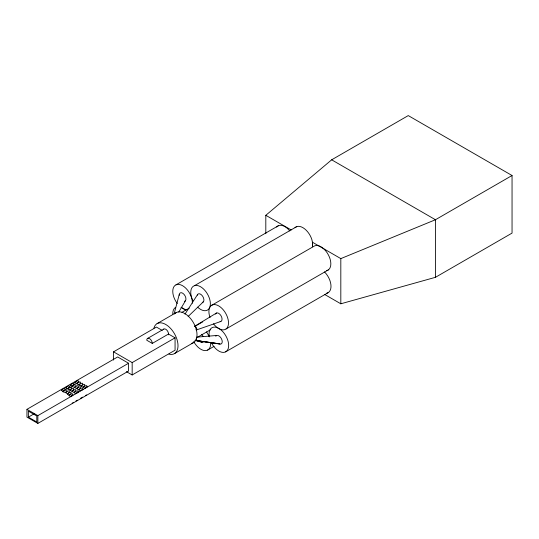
<?xml version="1.0" encoding="UTF-8"?>
<svg xmlns="http://www.w3.org/2000/svg" width="539" height="539" viewBox="0 0 539 539"><rect width="100%" height="100%" fill="white"/><g stroke="black" fill="none" stroke-linecap="round" stroke-linejoin="round"><path stroke-width="0.81" d="M174.164 313.711L179.278 294.361M178.759 312.094L185.598 300.506M184.965 314.176L197.638 294.435M188.138 316.481L203.479 301.699M265.808 233.71L265.808 215.304L331.66 159.813L408.259 115.589L512.05 175.512L512.05 233.097L435.451 277.315L340.816 303.794L324.795 294.543M196.014 329.841C197.874 329.902 196.142 326.506 194.902 326.263M73.176 402.64L73.58 402.316M82.588 397.115L81.699 397.735M77.064 400.45L77.528 400.147M86.536 394.946L85.539 395.525M194.667 326.284L216.523 312.997M175.99 284.848L278.326 225.767M194.438 285.69L296.773 226.609M157.092 323.622L176.085 312.66M113.547 360.086L113.547 351.832L156.445 327.065L162.266 330.434M181.966 312.33L189.223 308.14M147.565 338.445L163.802 329.066M26.95 409.33L117.67 356.953L128.578 363.246L128.578 371.034L37.858 423.411L26.95 417.112L26.95 409.33L37.858 415.63L128.578 363.246M62.349 391.509L65.239 389.845M66.688 389.01L70.299 386.921M71.748 386.086L74.638 384.415M76.08 383.579L78.977 381.915M211.308 305.519L313.644 246.438A13.866 8.004 60 0 1 328.386 254.893A13.866 8.004 60 0 1 326.513 270.693M152.274 343.41A3.901 2.25 60 0 0 149.519 338.633A3.901 2.25 60 0 0 146.756 340.23L152.274 343.41L168.512 334.039L175.067 337.818L175.067 350.202L132.17 374.969L126.443 371.661M28.372 417.139L36.8 422.003L36.8 415.993L28.372 411.129L28.372 417.139L34.159 413.804M70.777 396.374L72.947 395.127M75.116 393.874L78.728 391.786M80.176 390.95L83.067 389.279M84.508 388.451L87.406 386.78M113.547 351.832L132.17 362.585L175.067 337.818M194.788 326.432L202.772 321.83M197.692 337.138L210.756 329.598M174.42 353.645L193.42 342.676M226.097 328.931L328.426 269.85M207.569 350.107L214.098 346.334M512.05 175.512L435.451 219.737L340.816 258.605L312.404 242.206L312.404 246.835L312.586 242.88L311.879 239.633A13.866 8.004 60 0 0 295.001 227.714M225.592 351.873L327.928 292.792M72.152 403.199L72.691 402.936M75.972 400.935L76.531 400.72M80.601 398.2L81.16 397.998M196.54 329.922L220.882 321.453M196.674 337.158L216.947 335.447A4.763 2.749 60 0 1 222.041 340.271A4.763 2.749 60 0 1 219.144 343.788L195.226 340.405L219.144 343.788M220 344.071L195.522 340.446L196.236 339.941L196.297 338.404M195.024 340.372L201.99 342.292M331.66 159.813L435.451 219.737L435.451 277.315M265.808 215.304L291.195 229.958M340.816 258.605L340.816 303.794M132.17 362.585L132.17 374.969M37.858 415.63L37.858 423.411M163.364 329.477A3.901 2.25 60 0 1 166.807 330.111A3.901 2.25 60 0 1 168.417 334.807M174.562 313.927A17.336 10.005 60 0 1 193.42 322.666A17.336 10.005 60 0 1 191.561 343.363M153.918 328.136A17.336 10.005 60 0 1 174.42 333.634A17.336 10.005 60 0 1 168.929 354.136M192.901 300.715A13.866 8.004 60 0 1 197.227 285.495A13.866 8.004 60 0 1 210.365 303.504A13.866 8.004 60 0 1 197.591 307.142M197.308 295.183A4.763 2.749 60 0 1 202.61 296.167A4.763 2.749 60 0 1 202.246 302.413M324.498 271.912A13.866 8.004 60 0 1 330.939 284.942A13.866 8.004 60 0 1 326.587 293.236M209.327 336.855A13.866 8.004 60 0 1 220.006 329.167A13.866 8.004 60 0 1 227.626 349.892A13.866 8.004 60 0 1 211.733 343.404M215.816 336.329A4.763 2.749 60 0 1 216.294 335.75M210.621 342.494A13.866 8.004 60 0 1 204.914 350.619A13.866 8.004 60 0 1 193.71 341.585M206.471 331.916A13.866 8.004 60 0 1 208.984 336.309M203.91 341.403A4.763 2.749 60 0 1 200.252 341.443M201.478 334.503A4.763 2.749 60 0 1 203.055 336.275M210.042 317.532A13.866 8.004 60 0 1 217.345 305.229A13.866 8.004 60 0 1 228.293 325.125A13.866 8.004 60 0 1 213.498 323.818M215.526 314.082A4.763 2.749 60 0 1 220.963 315.652A4.763 2.749 60 0 1 220.141 321.574M172.763 314.008A13.866 8.004 60 0 1 175.458 307.479M181.043 307.324A13.866 8.004 60 0 1 185.847 310.612M187.067 309.689A13.866 8.004 60 0 1 182.108 308.072M177.27 303.491A13.866 8.004 60 0 1 178.092 284.376A13.866 8.004 60 0 1 192.376 303.235M276.669 227.067A13.866 8.004 60 0 1 289.787 230.941M179.218 295.338A4.763 2.749 60 0 1 184.082 294.415A4.763 2.749 60 0 1 184.446 301.355M78.788 389.993C83.66 392.453 84.232 384.543 78.788 389.993M63.056 391.792C67.752 394.38 68.655 386.369 63.056 391.792M72.064 386.598C76.76 389.178 77.663 381.167 72.064 386.598M61.291 390.276C64.532 393.706 67.921 385.041 61.291 390.276M65.745 387.709C68.985 391.132 72.374 382.468 65.745 387.709M65.59 392.621C68.837 396.044 72.226 387.379 65.59 392.621M67.813 388.909C71.06 392.331 74.449 383.667 67.813 388.909M70.299 385.075C73.54 388.504 76.929 379.84 70.299 385.075M67.314 394.016C70.562 397.438 73.951 388.774 67.314 394.016M69.922 390.121C73.163 393.544 76.551 384.88 69.922 390.121M68.985 395.518C72.226 398.948 75.622 390.283 68.985 395.518M74.746 382.508C77.993 385.931 81.382 377.266 74.746 382.508M71.99 391.314C75.231 394.743 78.627 386.079 71.99 391.314M74.598 387.42C77.845 390.842 81.234 382.178 74.598 387.42M76.821 383.707C80.068 387.13 83.457 378.466 76.821 383.707M74.126 392.554C77.373 395.976 80.762 387.312 74.126 392.554M76.673 388.612C79.913 392.042 83.302 383.377 76.673 388.612M78.93 384.92C82.171 388.343 85.56 379.678 78.93 384.92M80.998 386.119C84.239 389.542 87.635 380.878 80.998 386.119M83.134 387.352C86.381 390.775 89.77 382.111 83.134 387.352"/></g></svg>
